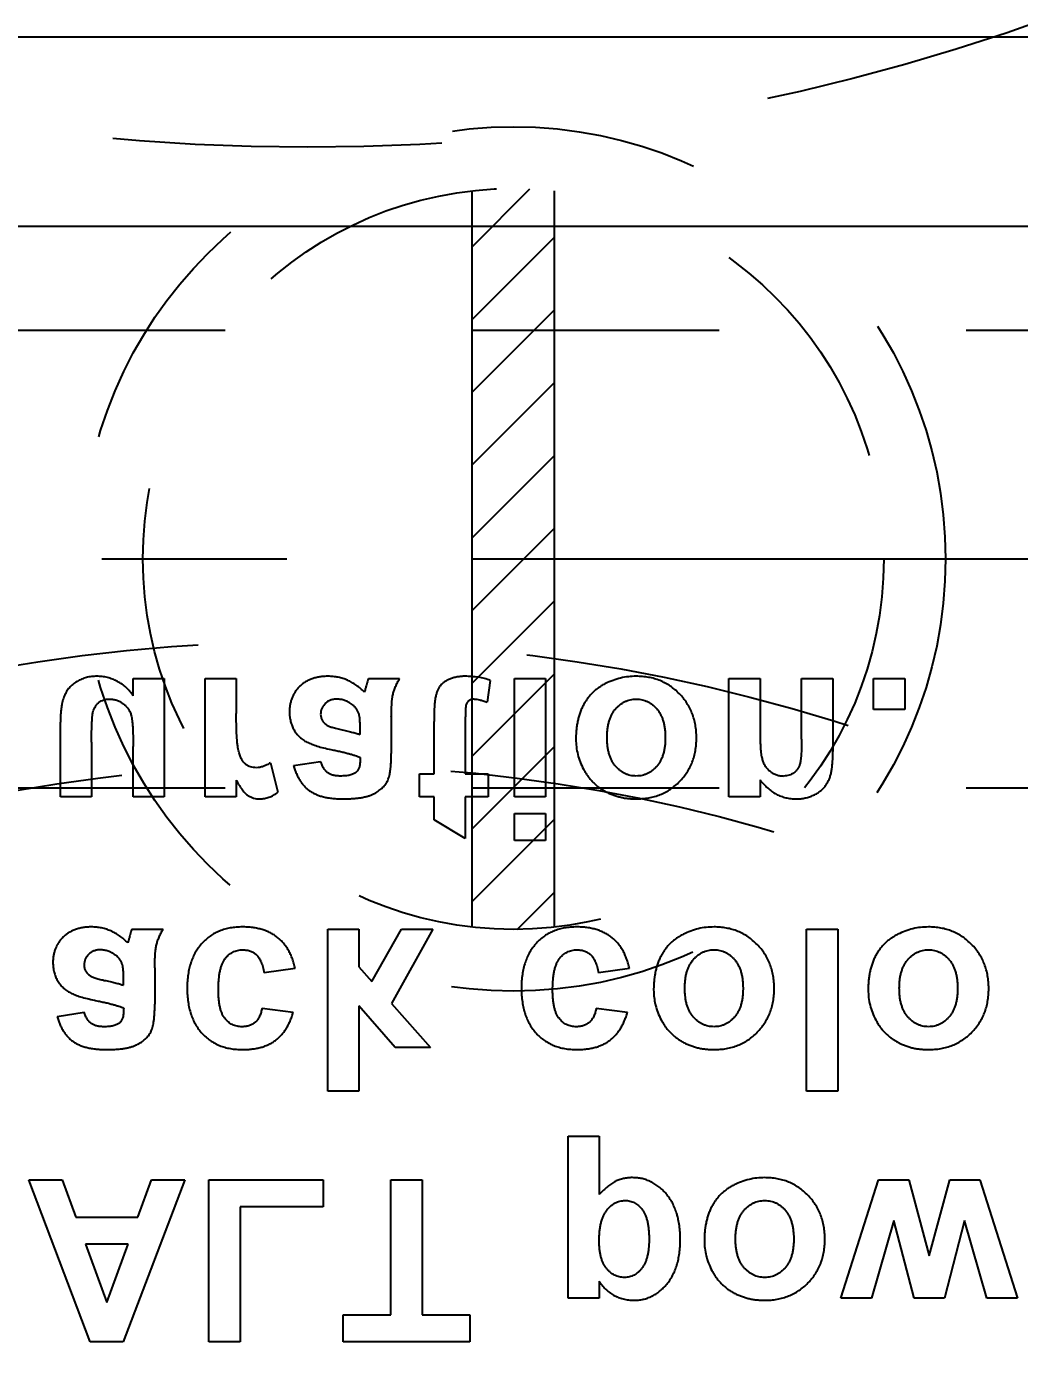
# Model space of a CAD drawing. Extents: x 14103 to 19353, y -3233 to 932.
# Drawn here: x 14918.12 to 14942.23, y -203.45 to -170.98 of the extents above; entities that cross this region are included whole.
import ezdxf

# ---------------------------------------------------------------- set-up
doc = ezdxf.new("R2010")
doc.units = 0
doc.header["$LTSCALE"] = 20
doc.header["$MEASUREMENT"] = 0
doc.linetypes.add('CENTER', pattern=[0.6, 0.375, -0.075, 0.075, -0.075])
doc.linetypes.add('HIDDEN', pattern=[0.2, 0.1, -0.1])
doc.layers.get('DEFPOINTS').update_dxf_attribs({"linetype": 'CONTINUOUS'})
for name, color, linetype in [('4a', 7, 'CONTINUOUS'), ('DIM', 3, 'CONTINUOUS'), ('OIL', 7, 'CONTINUOUS'), ('SUP', 4, 'HIDDEN'), ('WATER', 9, 'HIDDEN')]:
    doc.layers.add(name, color=color, linetype=linetype)
doc.styles.add('lxy2', font='txt.shx', dxfattribs={"width": 0.6})
doc.dimstyles.new('10', dxfattribs={"dimtxt": 10, "dimasz": 5, "dimexe": 2.5, "dimexo": 0, "dimgap": 1, "dimtad": 0, "dimdsep": 46, "dimtxsty": 'lxy2', "dimcen": -3, "dimclrd": 113, "dimclre": 113, "dimclrt": 3, "dimazin": 2, "dimtfac": 1, "dimtofl": 0, "dimtmove": 0, "dimatfit": 3, "dimfxl": 1, "dimtolj": 1, "dimtzin": 0, "dimarcsym": 0})

# ---------------------------------------------------------------- blocks, each defined once
blk = doc.blocks.new('*D197')
at = {"layer": 'DEFPOINTS', "color": 0}
for p in [(14749.942, 164.09), (15292.928, -183.91), (15315.844, -183.91)]:
    blk.add_point(p, dxfattribs=at)
at = {"layer": 'DIM', "color": 113, "lineweight": -2}
blk.add_line((15292.928, -183.91), (15315.844, -183.91), dxfattribs=at)
at = {"layer": 'DIM', "color": 3, "insert": (15324.844, -183.91), "char_height": 10, "attachment_point": 5, "style": 'lxy2'}
blk.add_mtext('\\A1;348', dxfattribs=at)
blk = doc.blocks.new('*D188')
at = {"layer": 'DEFPOINTS', "color": 0, "linetype": 'Continuous'}
for p in [(14749.942, 164.09), (15254.942, -535.91), (15254.942, -553.814)]:
    blk.add_point(p, dxfattribs=at)
at = {"layer": 'OIL', "color": 113, "linetype": 'Continuous', "lineweight": -2}
blk.add_line((15254.942, -535.91), (15254.942, -553.814), dxfattribs=at)
at = {"layer": 'OIL', "color": 3, "linetype": 'Continuous', "insert": (15254.942, -562.314), "char_height": 10, "attachment_point": 5, "rotation": 90, "style": 'lxy2'}
blk.add_mtext('\\A1;505', dxfattribs=at)
blk = doc.blocks.new('*D187')
at = {"layer": 'DEFPOINTS', "color": 0, "linetype": 'Continuous'}
for p in [(14749.942, 164.09), (15299.942, -515.91), (15299.942, -553.814)]:
    blk.add_point(p, dxfattribs=at)
at = {"layer": 'OIL', "color": 113, "linetype": 'Continuous', "lineweight": -2}
blk.add_line((15299.942, -515.91), (15299.942, -553.814), dxfattribs=at)
at = {"layer": 'OIL', "color": 3, "linetype": 'Continuous', "insert": (15299.942, -562.314), "char_height": 10, "attachment_point": 5, "rotation": 90, "style": 'lxy2'}
blk.add_mtext('\\A1;550', dxfattribs=at)
blk = doc.blocks.new('*D185')
at = {"layer": 'DEFPOINTS', "color": 0}
for p in [(14749.942, 164.09), (15292.928, -255.91), (15315.844, -255.91)]:
    blk.add_point(p, dxfattribs=at)
at = {"layer": 'DIM', "color": 113, "lineweight": -2}
blk.add_line((15292.928, -255.91), (15315.844, -255.91), dxfattribs=at)
at = {"layer": 'DIM', "color": 3, "insert": (15324.344, -255.91), "char_height": 10, "attachment_point": 5, "style": 'lxy2'}
blk.add_mtext('\\A1;420', dxfattribs=at)
blk = doc.blocks.new('*D191')
at = {"layer": 'DEFPOINTS', "color": 0, "linetype": 'Continuous'}
for p in [(14749.942, 164.09), (14999.942, -369.245), (14999.942, -553.814)]:
    blk.add_point(p, dxfattribs=at)
at = {"layer": 'OIL', "color": 113, "linetype": 'Continuous', "lineweight": -2}
blk.add_line((14999.942, -369.245), (14999.942, -553.814), dxfattribs=at)
at = {"layer": 'OIL', "color": 3, "linetype": 'Continuous', "insert": (14999.942, -562.314), "char_height": 10, "attachment_point": 5, "rotation": 90, "style": 'lxy2'}
blk.add_mtext('\\A1;250', dxfattribs=at)
blk = doc.blocks.new('*D190')
at = {"layer": 'DEFPOINTS', "color": 0, "linetype": 'Continuous'}
for p in [(14749.942, 164.09), (15049.942, -369.245), (15049.942, -553.814)]:
    blk.add_point(p, dxfattribs=at)
at = {"layer": 'OIL', "color": 113, "linetype": 'Continuous', "lineweight": -2}
blk.add_line((15049.942, -369.245), (15049.942, -553.814), dxfattribs=at)
at = {"layer": 'OIL', "color": 3, "linetype": 'Continuous', "insert": (15049.942, -561.814), "char_height": 10, "attachment_point": 5, "rotation": 90, "style": 'lxy2'}
blk.add_mtext('\\A1;300', dxfattribs=at)
blk = doc.blocks.new('*D189')
at = {"layer": 'DEFPOINTS', "color": 0, "linetype": 'Continuous'}
for p in [(14749.942, 164.09), (15094.942, -324.245), (15094.942, -553.814)]:
    blk.add_point(p, dxfattribs=at)
at = {"layer": 'OIL', "color": 113, "linetype": 'Continuous', "lineweight": -2}
blk.add_line((15094.942, -324.245), (15094.942, -553.814), dxfattribs=at)
at = {"layer": 'OIL', "color": 3, "linetype": 'Continuous', "insert": (15094.942, -562.814), "char_height": 10, "attachment_point": 5, "rotation": 90, "style": 'lxy2'}
blk.add_mtext('\\A1;345', dxfattribs=at)
blk = doc.blocks.new('*D186')
at = {"layer": 'DEFPOINTS', "color": 0, "linetype": 'Continuous'}
for p in [(14749.942, 164.09), (15119.942, -360.91), (15119.942, -553.814)]:
    blk.add_point(p, dxfattribs=at)
at = {"layer": 'OIL', "color": 113, "linetype": 'Continuous', "lineweight": -2}
blk.add_line((15119.942, -360.91), (15119.942, -553.814), dxfattribs=at)
at = {"layer": 'OIL', "color": 3, "linetype": 'Continuous', "insert": (15119.942, -562.314), "char_height": 10, "attachment_point": 5, "rotation": 90, "style": 'lxy2'}
blk.add_mtext('\\A1;370', dxfattribs=at)
blk = doc.blocks.new('*D184')
at = {"layer": 'DEFPOINTS', "color": 0, "linetype": 'Continuous'}
for p in [(14749.942, 164.09), (15074.942, -315.91), (15074.942, -553.814)]:
    blk.add_point(p, dxfattribs=at)
at = {"layer": 'OIL', "color": 113, "linetype": 'Continuous', "lineweight": -2}
blk.add_line((15074.942, -315.91), (15074.942, -553.814), dxfattribs=at)
at = {"layer": 'OIL', "color": 3, "linetype": 'Continuous', "insert": (15074.942, -562.814), "char_height": 10, "attachment_point": 5, "rotation": 90, "style": 'lxy2'}
blk.add_mtext('\\A1;325', dxfattribs=at)

msp = doc.modelspace()

# ---------------------------------------------------------------- hatches: boundary and pattern name
at = {"layer": 'WATER', "linetype": 'Continuous'}
h = msp.add_hatch(dxfattribs=at)
h.set_pattern_fill('ANSI31', color=4, scale=10, style=0)
h.set_pattern_definition([(45, (13494.4322, 1496.9012), (-0.8838835, 0.8838835), [])])
h.paths.add_polyline_path([(14930.942, -174.965, 0.027842), (14929.942, -174.91), (14929.942, -178.35), (14930.942, -178.35)])
h.paths.add_polyline_path([(14929.942, -174.91, 0.027842), (14928.942, -174.965), (14928.942, -178.35), (14929.942, -178.35)])
h.paths.add_polyline_path([(14929.942, -178.35), (14928.942, -178.35), (14928.942, -183.91), (14929.942, -183.91)])
h.paths.add_polyline_path([(14930.942, -178.35), (14929.942, -178.35), (14929.942, -183.91), (14930.942, -183.91)])
h.paths.add_polyline_path([(14930.942, -183.91), (14929.942, -183.91), (14929.942, -189.47), (14930.942, -189.47)])
h.paths.add_polyline_path([(14929.942, -183.91), (14928.942, -183.91), (14928.942, -189.47), (14929.942, -189.47)])
h.paths.add_polyline_path([(14929.942, -189.47), (14928.942, -189.47), (14928.942, -192.854, 0.027842), (14929.942, -192.91)])
h.paths.add_polyline_path([(14930.942, -189.47), (14929.942, -189.47), (14929.942, -192.91, 0.027842), (14930.942, -192.854)])

# ---------------------------------------------------------------- linework, layer by layer
at = {"layer": '4a', "color": 4, "linetype": 'Continuous'}
for p, q in [((14972.873, -171.233), (14843.995, -171.233)), ((14972.873, -175.833), (14838.932, -175.833)), ((14920.706, -186.81), (14921.463, -186.81)), ((14920.706, -187.233), (14920.706, -186.81)), ((14921.463, -186.81), (14921.463, -189.688)), ((14922.453, -186.81), (14923.211, -186.81)), ((14922.453, -189.688), (14922.453, -186.81)), ((14923.211, -186.81), (14923.211, -187.663)), ((14926.422, -186.81), (14927.18, -186.81)), ((14929.381, -186.859), (14929.306, -187.387)), ((14929.967, -186.81), (14930.725, -186.81)), ((14929.967, -189.688), (14929.967, -186.81)), ((14930.725, -186.81), (14930.725, -189.688)), ((14935.178, -189.688), (14935.178, -186.81)), ((14935.178, -186.81), (14935.936, -186.81)), ((14935.936, -186.81), (14935.936, -188.12)), ((14936.946, -186.81), (14937.703, -186.81)), ((14936.946, -188.287), (14936.946, -186.81)), ((14937.703, -186.81), (14937.703, -188.59)), ((14938.693, -186.81), (14939.451, -186.81)), ((14938.693, -187.567), (14938.693, -186.81)), ((14939.451, -186.81), (14939.451, -187.567)), ((14939.451, -187.567), (14938.693, -187.567)), ((14918.939, -189.688), (14918.939, -187.876)), ((14926.978, -187.751), (14926.978, -188.636)), ((14928.018, -189.133), (14928.018, -187.858)), ((14928.775, -187.895), (14928.775, -189.133)), ((14926.22, -188.173), (14926.22, -188.03)), ((14919.696, -188.36), (14919.696, -189.688)), ((14920.706, -189.688), (14920.706, -188.469)), ((14924.044, -188.859), (14924.221, -189.579)), ((14924.604, -188.931), (14925.261, -188.83)), ((14923.211, -189.286), (14923.211, -189.688)), ((14927.665, -189.133), (14928.018, -189.133)), ((14927.665, -189.688), (14927.665, -189.133)), ((14928.775, -189.133), (14929.331, -189.133)), ((14929.331, -189.133), (14929.331, -189.688)), ((14935.936, -189.273), (14935.936, -189.688)), ((14919.696, -189.688), (14918.939, -189.688)), ((14921.463, -189.688), (14920.706, -189.688)), ((14923.211, -189.688), (14922.453, -189.688)), ((14928.018, -189.688), (14927.665, -189.688)), ((14928.018, -190.244), (14928.018, -189.688)), ((14929.331, -189.688), (14928.775, -189.688)), ((14928.775, -189.688), (14928.775, -190.698)), ((14930.725, -189.688), (14929.967, -189.688)), ((14935.936, -189.688), (14935.178, -189.688)), ((14928.775, -190.698), (14928.018, -190.244)), ((14929.967, -190.092), (14930.725, -190.092)), ((14929.967, -190.749), (14929.967, -190.092)), ((14930.725, -190.092), (14930.725, -190.749)), ((14930.725, -190.749), (14929.967, -190.749)), ((14920.676, -192.9), (14921.433, -192.9)), ((14925.433, -192.9), (14926.19, -192.9)), ((14925.433, -196.839), (14925.433, -192.9)), ((14926.19, -192.9), (14926.19, -193.821)), ((14926.502, -194.172), (14927.225, -192.9)), ((14927.983, -192.9), (14926.981, -194.711)), ((14927.225, -192.9), (14927.983, -192.9)), ((14937.067, -192.9), (14937.825, -192.9)), ((14937.067, -196.839), (14937.067, -192.9)), ((14937.825, -192.9), (14937.825, -196.839)), ((14926.19, -193.821), (14926.502, -194.172)), ((14920.474, -194.263), (14920.474, -194.12)), ((14921.231, -193.841), (14921.231, -194.726)), ((14924.645, -193.859), (14923.887, -193.96)), ((14932.765, -193.859), (14932.007, -193.96)), ((14927.074, -195.778), (14926.19, -194.764)), ((14926.19, -194.764), (14926.19, -196.839)), ((14926.981, -194.711), (14927.932, -195.778)), ((14918.858, -195.021), (14919.514, -194.92)), ((14923.837, -194.819), (14924.594, -194.92)), ((14931.957, -194.819), (14932.714, -194.92)), ((14927.932, -195.778), (14927.074, -195.778)), ((14926.19, -196.839), (14925.433, -196.839)), ((14937.825, -196.839), (14937.067, -196.839)), ((14931.27, -201.868), (14931.27, -197.929)), ((14931.27, -197.929), (14932.027, -197.929)), ((14932.027, -197.929), (14932.027, -199.352)), ((14919.66, -202.929), (14918.171, -198.99)), ((14918.171, -198.99), (14918.979, -198.99)), ((14918.979, -198.99), (14919.311, -199.899)), ((14921.958, -198.99), (14920.462, -202.929)), ((14920.823, -199.899), (14921.155, -198.99)), ((14921.155, -198.99), (14921.958, -198.99)), ((14922.544, -198.99), (14925.321, -198.99)), ((14922.544, -202.929), (14922.544, -198.99)), ((14925.321, -198.99), (14925.321, -199.646)), ((14926.968, -198.99), (14927.725, -198.99)), ((14926.968, -202.272), (14926.968, -198.99)), ((14927.725, -198.99), (14927.725, -202.272)), ((14937.895, -201.868), (14938.812, -198.99)), ((14938.812, -198.99), (14939.554, -198.99)), ((14939.554, -198.99), (14940.041, -200.841)), ((14940.041, -200.841), (14940.542, -198.99)), ((14940.542, -198.99), (14941.273, -198.99)), ((14941.273, -198.99), (14942.187, -201.868)), ((14925.321, -199.646), (14923.302, -199.646)), ((14923.302, -199.646), (14923.302, -202.929)), ((14919.311, -199.899), (14920.823, -199.899)), ((14939.183, -199.982), (14938.64, -201.868)), ((14939.678, -201.868), (14939.183, -199.982)), ((14940.9, -199.982), (14940.416, -201.868)), ((14941.444, -201.868), (14940.9, -199.982)), ((14920.582, -200.555), (14919.549, -200.555)), ((14919.549, -200.555), (14920.065, -201.969)), ((14920.065, -201.969), (14920.582, -200.555)), ((14932.027, -201.453), (14932.027, -201.868)), ((14932.027, -201.868), (14931.27, -201.868)), ((14938.64, -201.868), (14937.895, -201.868)), ((14940.416, -201.868), (14939.678, -201.868)), ((14942.187, -201.868), (14941.444, -201.868)), ((14925.806, -202.272), (14926.968, -202.272)), ((14925.806, -202.929), (14925.806, -202.272)), ((14927.725, -202.272), (14928.887, -202.272)), ((14928.887, -202.272), (14928.887, -202.929)), ((14920.462, -202.929), (14919.66, -202.929)), ((14923.302, -202.929), (14922.544, -202.929)), ((14928.887, -202.929), (14925.806, -202.929))]:
    msp.add_line(p, q, dxfattribs=at)
for points in [[(14919.824, -186.759), (14919.693, -186.767), (14919.569, -186.791), (14919.452, -186.83), (14919.342, -186.886), (14919.242, -186.956), (14919.158, -187.038), (14919.089, -187.133), (14919.033, -187.241), (14919.011, -187.301), (14918.992, -187.367), (14918.976, -187.438), (14918.962, -187.515), (14918.952, -187.596), (14918.945, -187.684), (14918.94, -187.777), (14918.939, -187.876)], [(14920.706, -187.233), (14920.628, -187.127), (14920.538, -187.033), (14920.436, -186.952), (14920.323, -186.883), (14920.203, -186.829), (14920.08, -186.79), (14919.953, -186.767), (14919.824, -186.759)], [(14925.445, -186.759), (14925.339, -186.763), (14925.238, -186.774), (14925.143, -186.794), (14925.054, -186.821), (14924.971, -186.855), (14924.893, -186.897), (14924.821, -186.946), (14924.755, -187.004), (14924.696, -187.067), (14924.645, -187.134), (14924.602, -187.205), (14924.567, -187.281), (14924.539, -187.36), (14924.519, -187.443), (14924.507, -187.53), (14924.503, -187.622)], [(14926.324, -187.147), (14926.226, -187.056), (14926.125, -186.978), (14926.02, -186.911), (14925.913, -186.856), (14925.801, -186.814), (14925.687, -186.784), (14925.568, -186.766), (14925.445, -186.759)], [(14926.422, -186.81), (14926.407, -186.856), (14926.39, -186.911), (14926.371, -186.976), (14926.35, -187.051)], [(14926.978, -187.751), (14926.979, -187.66), (14926.98, -187.574), (14926.984, -187.495), (14926.989, -187.423), (14926.994, -187.357), (14927.001, -187.296), (14927.01, -187.242), (14927.02, -187.194), (14927.046, -187.102), (14927.082, -187.009), (14927.126, -186.911), (14927.18, -186.81)], [(14928.772, -186.759), (14928.671, -186.764), (14928.574, -186.777), (14928.483, -186.799), (14928.397, -186.829), (14928.319, -186.867), (14928.252, -186.91), (14928.196, -186.958), (14928.151, -187.011), (14928.115, -187.072), (14928.085, -187.143), (14928.061, -187.222), (14928.042, -187.312)], [(14929.381, -186.859), (14929.243, -186.815), (14929.095, -186.785), (14928.938, -186.766), (14928.772, -186.759)], [(14932.929, -186.759), (14932.736, -186.77), (14932.548, -186.803), (14932.364, -186.859), (14932.185, -186.936), (14932.099, -186.983), (14932.018, -187.035), (14931.942, -187.092), (14931.873, -187.155), (14931.808, -187.222), (14931.748, -187.295), (14931.695, -187.372), (14931.646, -187.455), (14931.623, -187.498)], [(14934.391, -188.257), (14934.384, -188.098), (14934.365, -187.948), (14934.332, -187.803), (14934.287, -187.665), (14934.228, -187.535), (14934.157, -187.411), (14934.073, -187.294), (14933.975, -187.185), (14933.868, -187.085), (14933.754, -186.998), (14933.633, -186.926), (14933.506, -186.866), (14933.371, -186.819), (14933.231, -186.786), (14933.083, -186.766), (14932.929, -186.759)], [(14919.696, -188.36), (14919.697, -188.215), (14919.698, -188.085), (14919.702, -187.969), (14919.706, -187.869), (14919.711, -187.783), (14919.718, -187.711), (14919.726, -187.655), (14919.735, -187.613), (14919.758, -187.548), (14919.789, -187.49), (14919.829, -187.439), (14919.876, -187.395), (14919.93, -187.36), (14919.993, -187.335), (14920.061, -187.319), (14920.136, -187.315)], [(14920.136, -187.315), (14920.224, -187.322), (14920.307, -187.342), (14920.385, -187.375), (14920.458, -187.422), (14920.524, -187.48), (14920.578, -187.543), (14920.622, -187.613), (14920.653, -187.689), (14920.666, -187.736), (14920.676, -187.798), (14920.686, -187.873), (14920.693, -187.963), (14920.699, -188.068), (14920.703, -188.187), (14920.705, -188.321), (14920.706, -188.469)], [(14925.656, -187.315), (14925.573, -187.322), (14925.499, -187.342), (14925.431, -187.376), (14925.372, -187.424), (14925.323, -187.482), (14925.288, -187.544), (14925.268, -187.612), (14925.261, -187.686)], [(14926.023, -187.443), (14925.935, -187.387), (14925.844, -187.347), (14925.751, -187.323), (14925.656, -187.315)], [(14926.35, -187.051), (14926.342, -187.084), (14926.335, -187.111), (14926.328, -187.132), (14926.324, -187.147)], [(14928.042, -187.312), (14928.037, -187.35), (14928.031, -187.397), (14928.027, -187.452), (14928.024, -187.516), (14928.021, -187.589), (14928.02, -187.67), (14928.018, -187.759), (14928.018, -187.858)], [(14928.992, -187.315), (14928.955, -187.317), (14928.92, -187.325), (14928.888, -187.338), (14928.86, -187.355), (14928.816, -187.402), (14928.79, -187.458), (14928.787, -187.478), (14928.784, -187.508), (14928.781, -187.548), (14928.779, -187.598), (14928.778, -187.658), (14928.776, -187.727), (14928.775, -187.806), (14928.775, -187.895)], [(14928.992, -187.315), (14929.052, -187.319), (14929.125, -187.333), (14929.209, -187.356), (14929.306, -187.387)], [(14932.219, -188.249), (14932.223, -188.139), (14932.232, -188.036), (14932.248, -187.939), (14932.271, -187.849), (14932.299, -187.766), (14932.335, -187.689), (14932.376, -187.619), (14932.424, -187.555), (14932.477, -187.499), (14932.532, -187.45), (14932.59, -187.409), (14932.652, -187.375), (14932.716, -187.349), (14932.784, -187.33), (14932.855, -187.319), (14932.928, -187.315)], [(14932.928, -187.315), (14933.001, -187.319), (14933.071, -187.33), (14933.139, -187.349), (14933.203, -187.375), (14933.265, -187.409), (14933.323, -187.45), (14933.378, -187.499), (14933.43, -187.555), (14933.478, -187.619), (14933.519, -187.69), (14933.554, -187.767), (14933.583, -187.85), (14933.605, -187.941), (14933.621, -188.039), (14933.63, -188.143), (14933.633, -188.254)], [(14923.7, -188.981), (14923.627, -188.976), (14923.559, -188.96), (14923.496, -188.934), (14923.44, -188.897), (14923.389, -188.846), (14923.344, -188.778), (14923.305, -188.693), (14923.271, -188.591), (14923.257, -188.527), (14923.245, -188.45), (14923.234, -188.357), (14923.226, -188.248), (14923.219, -188.125), (14923.215, -187.986), (14923.211, -187.832), (14923.211, -187.663)], [(14924.503, -187.622), (14924.511, -187.742), (14924.532, -187.855), (14924.567, -187.962), (14924.615, -188.062), (14924.677, -188.153), (14924.75, -188.233), (14924.798, -188.275)], [(14926.193, -187.68), (14926.167, -187.612), (14926.13, -187.551), (14926.082, -187.494), (14926.023, -187.443)], [(14931.623, -187.498), (14931.602, -187.543), (14931.565, -187.636), (14931.534, -187.733), (14931.508, -187.835), (14931.488, -187.941), (14931.474, -188.052), (14931.465, -188.168), (14931.462, -188.289)], [(14925.261, -187.686), (14925.27, -187.759), (14925.296, -187.825), (14925.339, -187.885), (14925.4, -187.938)], [(14925.4, -187.938), (14925.426, -187.954), (14925.458, -187.969), (14925.497, -187.985), (14925.543, -188), (14925.594, -188.016), (14925.652, -188.032), (14925.716, -188.048), (14925.787, -188.064), (14925.925, -188.094), (14926.044, -188.123), (14926.142, -188.15), (14926.22, -188.173)], [(14926.22, -188.03), (14926.219, -187.912), (14926.213, -187.814), (14926.205, -187.737), (14926.193, -187.68)], [(14924.798, -188.275), (14924.834, -188.302), (14924.929, -188.359), (14925.041, -188.408), (14925.175, -188.456), (14925.332, -188.499), (14925.51, -188.539)], [(14931.462, -188.289), (14931.474, -188.475), (14931.508, -188.659), (14931.565, -188.839), (14931.646, -189.017), (14931.69, -189.095)], [(14932.928, -189.183), (14932.855, -189.179), (14932.784, -189.168), (14932.716, -189.149), (14932.652, -189.123), (14932.59, -189.089), (14932.532, -189.047), (14932.477, -188.998), (14932.424, -188.942), (14932.376, -188.879), (14932.335, -188.809), (14932.299, -188.732), (14932.271, -188.649), (14932.248, -188.559), (14932.232, -188.462), (14932.223, -188.359), (14932.219, -188.249)], [(14932.924, -189.739), (14933.081, -189.732), (14933.232, -189.713), (14933.374, -189.679), (14933.509, -189.634), (14933.638, -189.574), (14933.759, -189.502), (14933.872, -189.417), (14933.979, -189.318), (14934.075, -189.21), (14934.159, -189.094), (14934.23, -188.972), (14934.288, -188.843), (14934.333, -188.707), (14934.365, -188.564), (14934.384, -188.414), (14934.391, -188.257)], [(14933.633, -188.254), (14933.63, -188.363), (14933.621, -188.465), (14933.605, -188.561), (14933.583, -188.651), (14933.554, -188.733), (14933.519, -188.809), (14933.478, -188.879), (14933.43, -188.942), (14933.378, -188.998), (14933.323, -189.047), (14933.265, -189.089), (14933.203, -189.123), (14933.139, -189.149), (14933.071, -189.168), (14933.001, -189.179), (14932.928, -189.183)], [(14935.936, -188.12), (14935.937, -188.237), (14935.939, -188.344), (14935.944, -188.441), (14935.949, -188.529), (14935.957, -188.608), (14935.966, -188.677), (14935.977, -188.736), (14935.99, -188.785), (14936.022, -188.871), (14936.066, -188.948), (14936.121, -189.015), (14936.187, -189.074), (14936.261, -189.122), (14936.341, -189.156), (14936.424, -189.176), (14936.513, -189.183)], [(14936.946, -188.287), (14936.945, -188.399), (14936.943, -188.501), (14936.94, -188.591), (14936.935, -188.673), (14936.929, -188.743), (14936.921, -188.804), (14936.911, -188.853), (14936.901, -188.893), (14936.876, -188.958), (14936.843, -189.015), (14936.803, -189.065), (14936.756, -189.107), (14936.703, -189.14), (14936.644, -189.164), (14936.581, -189.178), (14936.513, -189.183)], [(14925.51, -188.539), (14925.633, -188.565), (14925.747, -188.589), (14925.85, -188.613), (14925.944, -188.638), (14926.028, -188.661), (14926.102, -188.684), (14926.166, -188.707), (14926.22, -188.729), (14926.224, -188.73), (14926.231, -188.733)], [(14926.958, -189.016), (14926.964, -188.962), (14926.971, -188.864), (14926.976, -188.754), (14926.978, -188.636)], [(14936.811, -189.739), (14936.925, -189.733), (14937.033, -189.716), (14937.137, -189.687), (14937.235, -189.648), (14937.326, -189.6), (14937.404, -189.545), (14937.471, -189.485), (14937.527, -189.417), (14937.572, -189.345), (14937.611, -189.268), (14937.642, -189.186), (14937.665, -189.099), (14937.681, -189.001), (14937.694, -188.883), (14937.701, -188.746), (14937.703, -188.59)], [(14923.934, -188.922), (14923.866, -188.95), (14923.781, -188.973), (14923.7, -188.981)], [(14924.044, -188.859), (14923.953, -188.912), (14923.934, -188.922)], [(14924.604, -188.931), (14924.635, -189.03), (14924.671, -189.123), (14924.712, -189.209), (14924.757, -189.289), (14924.809, -189.362), (14924.824, -189.381)], [(14925.733, -189.183), (14925.643, -189.178), (14925.563, -189.163), (14925.494, -189.139), (14925.434, -189.104), (14925.383, -189.058), (14925.337, -188.997), (14925.296, -188.92), (14925.261, -188.83)], [(14926.224, -188.732), (14926.22, -188.8), (14926.214, -188.897), (14926.195, -188.977), (14926.163, -189.043), (14926.118, -189.095), (14926.089, -189.115), (14926.055, -189.133), (14926.016, -189.148), (14925.971, -189.161), (14925.92, -189.171), (14925.863, -189.178), (14925.801, -189.182), (14925.733, -189.183)], [(14923.211, -189.286), (14923.25, -189.354), (14923.288, -189.417), (14923.325, -189.472), (14923.361, -189.521), (14923.396, -189.564), (14923.43, -189.601), (14923.463, -189.631), (14923.496, -189.655), (14923.561, -189.691), (14923.631, -189.718), (14923.705, -189.733), (14923.783, -189.739)], [(14925.808, -189.739), (14925.928, -189.737), (14926.039, -189.731), (14926.142, -189.722), (14926.238, -189.709), (14926.325, -189.692), (14926.405, -189.672), (14926.477, -189.647), (14926.541, -189.619), (14926.652, -189.555), (14926.746, -189.483), (14926.822, -189.402), (14926.879, -189.314), (14926.902, -189.263), (14926.923, -189.203), (14926.939, -189.132), (14926.953, -189.052), (14926.958, -189.016)], [(14931.69, -189.095), (14931.695, -189.102), (14931.748, -189.182), (14931.806, -189.257), (14931.869, -189.327), (14931.936, -189.391), (14932.009, -189.451), (14932.086, -189.504), (14932.168, -189.553), (14932.254, -189.597), (14932.342, -189.634), (14932.433, -189.666), (14932.526, -189.692), (14932.622, -189.713), (14932.72, -189.727), (14932.821, -189.735), (14932.924, -189.739)], [(14935.936, -189.273), (14936.026, -189.382), (14936.121, -189.477), (14936.222, -189.557), (14936.328, -189.623), (14936.44, -189.673), (14936.558, -189.709), (14936.682, -189.731), (14936.811, -189.739)], [(14923.783, -189.739), (14923.896, -189.728), (14924.006, -189.699), (14924.114, -189.649), (14924.221, -189.579)], [(14924.824, -189.381), (14924.865, -189.429), (14924.926, -189.488), (14924.992, -189.541), (14925.064, -189.587), (14925.146, -189.627), (14925.236, -189.661), (14925.333, -189.689), (14925.439, -189.711), (14925.554, -189.726), (14925.677, -189.735), (14925.808, -189.739)], [(14919.699, -192.849), (14919.592, -192.853), (14919.491, -192.864), (14919.397, -192.884), (14919.308, -192.911), (14919.224, -192.945), (14919.147, -192.987), (14919.075, -193.036), (14919.009, -193.094), (14918.949, -193.157), (14918.898, -193.224), (14918.855, -193.295), (14918.828, -193.353)], [(14920.577, -193.237), (14920.479, -193.146), (14920.378, -193.068), (14920.273, -193.001), (14920.166, -192.946), (14920.055, -192.904), (14919.94, -192.874), (14919.821, -192.856), (14919.699, -192.849)], [(14923.356, -192.849), (14923.206, -192.856), (14923.066, -192.874), (14922.933, -192.905), (14922.807, -192.948), (14922.689, -193.003), (14922.579, -193.071), (14922.477, -193.151), (14922.382, -193.244), (14922.297, -193.347), (14922.284, -193.365)], [(14924.645, -193.859), (14924.613, -193.738), (14924.575, -193.625), (14924.531, -193.519), (14924.481, -193.421), (14924.423, -193.33), (14924.359, -193.247), (14924.289, -193.172), (14924.212, -193.104), (14924.129, -193.044), (14924.039, -192.993), (14923.942, -192.949), (14923.838, -192.913), (14923.728, -192.885), (14923.61, -192.865), (14923.487, -192.853), (14923.356, -192.849)], [(14931.475, -192.849), (14931.326, -192.856), (14931.186, -192.874), (14931.053, -192.905), (14930.927, -192.948), (14930.809, -193.003), (14930.699, -193.071), (14930.597, -193.151), (14930.502, -193.244), (14930.417, -193.347), (14930.343, -193.46), (14930.281, -193.582), (14930.23, -193.714), (14930.19, -193.855), (14930.162, -194.007), (14930.144, -194.167), (14930.139, -194.337)], [(14932.765, -193.859), (14932.733, -193.738), (14932.695, -193.625), (14932.651, -193.519), (14932.601, -193.421), (14932.543, -193.33), (14932.479, -193.247), (14932.409, -193.172), (14932.332, -193.104), (14932.249, -193.044), (14932.159, -192.993), (14932.062, -192.949), (14931.958, -192.913), (14931.848, -192.885), (14931.73, -192.865), (14931.606, -192.853), (14931.475, -192.849)], [(14934.817, -192.849), (14934.625, -192.86), (14934.436, -192.893), (14934.252, -192.949), (14934.073, -193.026), (14933.987, -193.073), (14933.907, -193.125), (14933.831, -193.182), (14933.762, -193.245), (14933.697, -193.312), (14933.637, -193.385), (14933.583, -193.462), (14933.534, -193.545), (14933.491, -193.633), (14933.454, -193.726), (14933.422, -193.823), (14933.396, -193.925), (14933.384, -193.987)], [(14936.279, -194.347), (14936.273, -194.188), (14936.253, -194.038), (14936.221, -193.893), (14936.175, -193.755), (14936.117, -193.625), (14936.046, -193.501), (14935.961, -193.384), (14935.863, -193.275), (14935.756, -193.175), (14935.643, -193.088), (14935.522, -193.016), (14935.395, -192.956), (14935.26, -192.909), (14935.119, -192.876), (14934.972, -192.856), (14934.817, -192.849)], [(14940.029, -192.849), (14939.836, -192.86), (14939.647, -192.893), (14939.464, -192.949), (14939.285, -193.026), (14939.199, -193.073), (14939.118, -193.125), (14939.042, -193.182), (14938.973, -193.245), (14938.908, -193.312), (14938.848, -193.385), (14938.795, -193.462), (14938.746, -193.545), (14938.723, -193.588)], [(14941.491, -194.347), (14941.484, -194.188), (14941.465, -194.038), (14941.432, -193.893), (14941.386, -193.755), (14941.328, -193.625), (14941.257, -193.501), (14941.173, -193.384), (14941.075, -193.275), (14940.967, -193.175), (14940.854, -193.088), (14940.733, -193.016), (14940.606, -192.956), (14940.471, -192.909), (14940.331, -192.876), (14940.183, -192.856), (14940.029, -192.849)], [(14920.604, -193.141), (14920.595, -193.174), (14920.588, -193.201), (14920.582, -193.222), (14920.577, -193.237)], [(14920.676, -192.9), (14920.66, -192.946), (14920.643, -193.001), (14920.624, -193.066), (14920.604, -193.141)], [(14921.301, -193.189), (14921.335, -193.099), (14921.38, -193.001), (14921.433, -192.9)], [(14918.828, -193.353), (14918.82, -193.371), (14918.792, -193.45), (14918.773, -193.533), (14918.761, -193.62), (14918.757, -193.712)], [(14919.91, -193.405), (14919.827, -193.412), (14919.753, -193.432), (14919.685, -193.466), (14919.626, -193.514), (14919.577, -193.572), (14919.542, -193.634), (14919.521, -193.702), (14919.514, -193.776)], [(14920.276, -193.533), (14920.188, -193.477), (14920.097, -193.437), (14920.004, -193.413), (14919.91, -193.405)], [(14921.231, -193.841), (14921.232, -193.75), (14921.234, -193.664), (14921.238, -193.585), (14921.242, -193.513), (14921.248, -193.447), (14921.255, -193.386), (14921.264, -193.332), (14921.274, -193.284), (14921.3, -193.192), (14921.301, -193.189)], [(14922.284, -193.365), (14922.223, -193.46), (14922.161, -193.582), (14922.11, -193.714), (14922.1, -193.744)], [(14922.776, -194.382), (14922.779, -194.253), (14922.787, -194.134), (14922.799, -194.024), (14922.817, -193.925), (14922.84, -193.836), (14922.867, -193.756), (14922.9, -193.686), (14922.937, -193.626), (14922.979, -193.574), (14923.025, -193.529), (14923.074, -193.491), (14923.127, -193.46), (14923.183, -193.436), (14923.242, -193.419), (14923.305, -193.408), (14923.371, -193.405)], [(14923.371, -193.405), (14923.468, -193.413), (14923.557, -193.436), (14923.635, -193.475), (14923.704, -193.529), (14923.736, -193.563), (14923.764, -193.604), (14923.791, -193.649), (14923.815, -193.7), (14923.837, -193.757), (14923.856, -193.819), (14923.873, -193.887), (14923.887, -193.96)], [(14930.896, -194.382), (14930.899, -194.253), (14930.907, -194.134), (14930.919, -194.024), (14930.937, -193.925), (14930.959, -193.836), (14930.987, -193.756), (14931.019, -193.686), (14931.057, -193.626), (14931.099, -193.574), (14931.145, -193.529), (14931.194, -193.491), (14931.247, -193.46), (14931.303, -193.436), (14931.362, -193.419), (14931.425, -193.408), (14931.491, -193.405)], [(14931.491, -193.405), (14931.588, -193.413), (14931.677, -193.436), (14931.755, -193.475), (14931.824, -193.529), (14931.856, -193.563), (14931.884, -193.604), (14931.911, -193.649), (14931.935, -193.7), (14931.957, -193.757), (14931.976, -193.819), (14931.993, -193.887), (14932.007, -193.96)], [(14934.108, -194.339), (14934.111, -194.229), (14934.121, -194.126), (14934.136, -194.029), (14934.159, -193.939), (14934.188, -193.856), (14934.223, -193.779), (14934.264, -193.709), (14934.312, -193.645), (14934.365, -193.589), (14934.42, -193.54), (14934.479, -193.499), (14934.54, -193.465), (14934.605, -193.439), (14934.673, -193.42), (14934.743, -193.409), (14934.816, -193.405)], [(14934.816, -193.405), (14934.89, -193.409), (14934.96, -193.42), (14935.028, -193.439), (14935.092, -193.465), (14935.153, -193.499), (14935.212, -193.54), (14935.267, -193.589), (14935.319, -193.645), (14935.366, -193.709), (14935.407, -193.78), (14935.443, -193.857), (14935.471, -193.94), (14935.493, -194.031), (14935.509, -194.129), (14935.519, -194.233), (14935.522, -194.344)], [(14939.319, -194.339), (14939.322, -194.229), (14939.332, -194.126), (14939.348, -194.029), (14939.371, -193.939), (14939.399, -193.856), (14939.434, -193.779), (14939.475, -193.709), (14939.524, -193.645), (14939.576, -193.589), (14939.632, -193.54), (14939.69, -193.499), (14939.752, -193.465), (14939.816, -193.439), (14939.884, -193.42), (14939.954, -193.409), (14940.028, -193.405)], [(14940.028, -193.405), (14940.101, -193.409), (14940.171, -193.42), (14940.239, -193.439), (14940.303, -193.465), (14940.365, -193.499), (14940.423, -193.54), (14940.478, -193.589), (14940.53, -193.645), (14940.578, -193.709), (14940.619, -193.78), (14940.654, -193.857), (14940.683, -193.94), (14940.705, -194.031), (14940.721, -194.129), (14940.73, -194.233), (14940.733, -194.344)], [(14918.757, -193.712), (14918.764, -193.832), (14918.785, -193.945), (14918.82, -194.052), (14918.869, -194.152), (14918.93, -194.243), (14919.003, -194.323), (14919.087, -194.392), (14919.182, -194.449), (14919.294, -194.498), (14919.428, -194.546), (14919.585, -194.589), (14919.764, -194.629)], [(14919.514, -193.776), (14919.523, -193.849), (14919.549, -193.915), (14919.592, -193.975), (14919.653, -194.028)], [(14920.446, -193.77), (14920.42, -193.702), (14920.383, -193.641), (14920.336, -193.584), (14920.276, -193.533)], [(14920.474, -194.12), (14920.472, -194.002), (14920.467, -193.904), (14920.458, -193.827), (14920.446, -193.77)], [(14922.1, -193.744), (14922.07, -193.855), (14922.042, -194.007), (14922.024, -194.167), (14922.019, -194.337)], [(14938.723, -193.588), (14938.702, -193.633), (14938.665, -193.726), (14938.634, -193.823), (14938.608, -193.925), (14938.588, -194.031), (14938.574, -194.142), (14938.565, -194.258), (14938.562, -194.379)], [(14919.653, -194.028), (14919.679, -194.044), (14919.712, -194.059), (14919.75, -194.075), (14919.796, -194.09), (14919.847, -194.106), (14919.906, -194.122), (14919.97, -194.138), (14920.041, -194.154), (14920.179, -194.184), (14920.297, -194.213), (14920.396, -194.24), (14920.474, -194.263)], [(14933.384, -193.987), (14933.377, -194.031), (14933.362, -194.142), (14933.354, -194.258), (14933.35, -194.379)], [(14922.019, -194.337), (14922.024, -194.508), (14922.042, -194.67), (14922.07, -194.822), (14922.11, -194.964), (14922.16, -195.096), (14922.223, -195.219), (14922.296, -195.332), (14922.381, -195.435), (14922.476, -195.527), (14922.578, -195.607), (14922.689, -195.675), (14922.807, -195.73), (14922.933, -195.773), (14923.068, -195.804), (14923.21, -195.822), (14923.361, -195.829)], [(14923.355, -195.273), (14923.29, -195.27), (14923.229, -195.261), (14923.172, -195.244), (14923.117, -195.222), (14923.066, -195.193), (14923.019, -195.158), (14922.974, -195.116), (14922.933, -195.068), (14922.896, -195.013), (14922.865, -194.948), (14922.838, -194.875), (14922.816, -194.794), (14922.799, -194.703), (14922.786, -194.605), (14922.779, -194.498), (14922.776, -194.382)], [(14930.139, -194.337), (14930.144, -194.508), (14930.162, -194.67), (14930.19, -194.822), (14930.23, -194.964), (14930.28, -195.096), (14930.342, -195.219), (14930.416, -195.332), (14930.501, -195.435), (14930.596, -195.527), (14930.698, -195.607), (14930.809, -195.675), (14930.927, -195.73), (14931.053, -195.773), (14931.188, -195.804), (14931.33, -195.822), (14931.481, -195.829)], [(14931.475, -195.273), (14931.41, -195.27), (14931.349, -195.261), (14931.292, -195.244), (14931.237, -195.222), (14931.186, -195.193), (14931.139, -195.158), (14931.094, -195.116), (14931.053, -195.068), (14931.016, -195.013), (14930.985, -194.948), (14930.958, -194.875), (14930.936, -194.794), (14930.918, -194.703), (14930.906, -194.605), (14930.899, -194.498), (14930.896, -194.382)], [(14933.35, -194.379), (14933.362, -194.565), (14933.39, -194.725)], [(14934.816, -195.273), (14934.743, -195.269), (14934.673, -195.258), (14934.605, -195.239), (14934.54, -195.213), (14934.479, -195.179), (14934.42, -195.137), (14934.365, -195.088), (14934.312, -195.032), (14934.264, -194.969), (14934.223, -194.899), (14934.188, -194.822), (14934.159, -194.739), (14934.136, -194.649), (14934.121, -194.552), (14934.111, -194.449), (14934.108, -194.339)], [(14934.813, -195.829), (14934.97, -195.822), (14935.12, -195.803), (14935.263, -195.769), (14935.398, -195.724), (14935.527, -195.664), (14935.647, -195.592), (14935.761, -195.507), (14935.867, -195.408), (14935.964, -195.3), (14936.047, -195.184), (14936.118, -195.062), (14936.177, -194.933), (14936.222, -194.797), (14936.253, -194.654), (14936.273, -194.504), (14936.279, -194.347)], [(14935.522, -194.344), (14935.519, -194.453), (14935.509, -194.555), (14935.493, -194.651), (14935.471, -194.741), (14935.443, -194.823), (14935.407, -194.899), (14935.366, -194.969), (14935.319, -195.032), (14935.267, -195.088), (14935.212, -195.137), (14935.153, -195.179), (14935.092, -195.213), (14935.028, -195.239), (14934.96, -195.258), (14934.89, -195.269), (14934.816, -195.273)], [(14938.562, -194.379), (14938.574, -194.565), (14938.608, -194.749), (14938.665, -194.929), (14938.746, -195.107), (14938.795, -195.192), (14938.847, -195.272), (14938.906, -195.347), (14938.969, -195.417), (14939.036, -195.481), (14939.109, -195.541), (14939.186, -195.594), (14939.268, -195.643), (14939.354, -195.687), (14939.442, -195.724), (14939.533, -195.756), (14939.626, -195.782), (14939.722, -195.803), (14939.82, -195.817), (14939.92, -195.825), (14940.024, -195.829)], [(14940.028, -195.273), (14939.954, -195.269), (14939.884, -195.258), (14939.816, -195.239), (14939.752, -195.213), (14939.69, -195.179), (14939.632, -195.137), (14939.576, -195.088), (14939.524, -195.032), (14939.475, -194.969), (14939.434, -194.899), (14939.399, -194.822), (14939.371, -194.739), (14939.348, -194.649), (14939.332, -194.552), (14939.322, -194.449), (14939.319, -194.339)], [(14940.024, -195.829), (14940.181, -195.822), (14940.332, -195.803), (14940.474, -195.769), (14940.609, -195.724), (14940.738, -195.664), (14940.859, -195.592), (14940.972, -195.507), (14941.079, -195.408), (14941.175, -195.3), (14941.259, -195.184), (14941.33, -195.062), (14941.388, -194.933), (14941.433, -194.797), (14941.465, -194.654), (14941.484, -194.504), (14941.491, -194.347)], [(14940.733, -194.344), (14940.73, -194.453), (14940.721, -194.555), (14940.705, -194.651), (14940.683, -194.741), (14940.654, -194.823), (14940.619, -194.899), (14940.578, -194.969), (14940.53, -195.032), (14940.478, -195.088), (14940.423, -195.137), (14940.365, -195.179), (14940.303, -195.213), (14940.239, -195.239), (14940.171, -195.258), (14940.101, -195.269), (14940.028, -195.273)], [(14919.764, -194.629), (14919.887, -194.655), (14920, -194.679), (14920.104, -194.703), (14920.198, -194.728), (14920.281, -194.751), (14920.355, -194.774), (14920.419, -194.797), (14920.474, -194.819), (14920.477, -194.82), (14920.484, -194.823)], [(14920.062, -195.829), (14920.181, -195.827), (14920.292, -195.821), (14920.396, -195.812), (14920.491, -195.799), (14920.579, -195.782), (14920.658, -195.762), (14920.73, -195.737), (14920.794, -195.709), (14920.905, -195.645), (14920.999, -195.573), (14921.075, -195.492), (14921.133, -195.404), (14921.155, -195.353), (14921.176, -195.293), (14921.193, -195.222), (14921.207, -195.142), (14921.217, -195.052), (14921.225, -194.954), (14921.23, -194.844), (14921.231, -194.726)], [(14933.39, -194.725), (14933.396, -194.749), (14933.454, -194.929), (14933.534, -195.107), (14933.583, -195.192), (14933.636, -195.272), (14933.694, -195.347), (14933.758, -195.417), (14933.825, -195.481), (14933.897, -195.541), (14933.975, -195.594), (14934.057, -195.643), (14934.143, -195.687), (14934.231, -195.724), (14934.322, -195.756), (14934.415, -195.782), (14934.51, -195.803), (14934.609, -195.817), (14934.709, -195.825), (14934.813, -195.829)], [(14918.858, -195.021), (14918.889, -195.12), (14918.924, -195.213), (14918.965, -195.299), (14919.011, -195.379), (14919.062, -195.452), (14919.118, -195.519), (14919.179, -195.578), (14919.245, -195.631), (14919.318, -195.677), (14919.399, -195.717), (14919.489, -195.751), (14919.587, -195.779), (14919.693, -195.801), (14919.808, -195.816), (14919.931, -195.825), (14920.062, -195.829)], [(14919.986, -195.273), (14919.896, -195.268), (14919.817, -195.253), (14919.747, -195.229), (14919.688, -195.194), (14919.637, -195.148), (14919.591, -195.087), (14919.55, -195.01), (14919.514, -194.92)], [(14920.477, -194.822), (14920.474, -194.89), (14920.467, -194.987), (14920.449, -195.067), (14920.416, -195.133), (14920.371, -195.185), (14920.343, -195.205), (14920.309, -195.223), (14920.269, -195.238), (14920.224, -195.251), (14920.173, -195.261), (14920.116, -195.268), (14920.054, -195.272), (14919.986, -195.273)], [(14923.837, -194.819), (14923.813, -194.924), (14923.779, -195.017), (14923.733, -195.095), (14923.677, -195.159), (14923.61, -195.208), (14923.535, -195.245), (14923.449, -195.266), (14923.355, -195.273)], [(14923.361, -195.829), (14923.484, -195.825), (14923.601, -195.814), (14923.711, -195.797), (14923.815, -195.773), (14923.913, -195.741), (14924.003, -195.702), (14924.087, -195.657), (14924.165, -195.604), (14924.237, -195.544), (14924.304, -195.477), (14924.365, -195.403), (14924.422, -195.32), (14924.473, -195.231), (14924.519, -195.135), (14924.559, -195.031), (14924.594, -194.92)], [(14931.957, -194.819), (14931.933, -194.924), (14931.899, -195.017), (14931.853, -195.095), (14931.797, -195.159), (14931.73, -195.208), (14931.655, -195.245), (14931.569, -195.266), (14931.475, -195.273)], [(14931.481, -195.829), (14931.604, -195.825), (14931.721, -195.814), (14931.831, -195.797), (14931.935, -195.773), (14932.033, -195.741), (14932.123, -195.702), (14932.207, -195.657), (14932.285, -195.604), (14932.357, -195.544), (14932.424, -195.477), (14932.485, -195.403), (14932.542, -195.32), (14932.593, -195.231), (14932.638, -195.135), (14932.679, -195.031), (14932.714, -194.92)], [(14932.836, -198.939), (14932.724, -198.945), (14932.618, -198.963), (14932.516, -198.991), (14932.42, -199.032), (14932.325, -199.088), (14932.229, -199.159), (14932.129, -199.247), (14932.027, -199.352)], [(14933.924, -199.851), (14933.912, -199.811), (14933.864, -199.677), (14933.806, -199.553), (14933.737, -199.44), (14933.658, -199.335), (14933.571, -199.242), (14933.479, -199.162), (14933.383, -199.094), (14933.283, -199.039), (14933.178, -198.995), (14933.068, -198.964), (14932.955, -198.946), (14932.836, -198.939)], [(14936.049, -198.939), (14935.857, -198.95), (14935.668, -198.983), (14935.484, -199.039), (14935.305, -199.116), (14935.219, -199.163), (14935.139, -199.215), (14935.063, -199.272), (14934.994, -199.335), (14934.929, -199.402), (14934.869, -199.475), (14934.815, -199.552), (14934.766, -199.635), (14934.723, -199.723), (14934.686, -199.816), (14934.654, -199.913), (14934.628, -200.015), (14934.609, -200.121), (14934.594, -200.232), (14934.586, -200.348), (14934.583, -200.469)], [(14937.511, -200.437), (14937.505, -200.278), (14937.485, -200.128), (14937.453, -199.983), (14937.407, -199.845), (14937.349, -199.715), (14937.278, -199.591), (14937.193, -199.474), (14937.096, -199.365), (14936.988, -199.265), (14936.875, -199.178), (14936.754, -199.106), (14936.627, -199.046), (14936.492, -198.999), (14936.352, -198.966), (14936.204, -198.946), (14936.049, -198.939)], [(14932.027, -200.478), (14932.031, -200.356), (14932.039, -200.243), (14932.053, -200.138), (14932.073, -200.041), (14932.098, -199.952), (14932.13, -199.871), (14932.167, -199.799), (14932.21, -199.735), (14932.256, -199.679), (14932.306, -199.63), (14932.357, -199.589), (14932.412, -199.555), (14932.469, -199.529), (14932.528, -199.51), (14932.59, -199.499), (14932.654, -199.495)], [(14932.654, -199.495), (14932.715, -199.498), (14932.775, -199.508), (14932.831, -199.526), (14932.884, -199.55), (14932.936, -199.581), (14932.984, -199.619), (14933.03, -199.664), (14933.072, -199.715), (14933.112, -199.775), (14933.145, -199.843), (14933.174, -199.92), (14933.198, -200.006), (14933.216, -200.101), (14933.229, -200.205), (14933.237, -200.317), (14933.239, -200.438)], [(14935.34, -200.429), (14935.343, -200.319), (14935.353, -200.216), (14935.368, -200.119), (14935.391, -200.029), (14935.42, -199.946), (14935.455, -199.869), (14935.496, -199.799), (14935.544, -199.735), (14935.597, -199.679), (14935.653, -199.63), (14935.711, -199.589), (14935.772, -199.555), (14935.837, -199.529), (14935.905, -199.51), (14935.975, -199.499), (14936.049, -199.495)], [(14936.049, -199.495), (14936.122, -199.499), (14936.192, -199.51), (14936.26, -199.529), (14936.324, -199.555), (14936.386, -199.589), (14936.444, -199.63), (14936.499, -199.679), (14936.551, -199.735), (14936.599, -199.799), (14936.64, -199.87), (14936.675, -199.947), (14936.703, -200.03), (14936.726, -200.121), (14936.741, -200.219), (14936.751, -200.323), (14936.754, -200.434)], [(14933.997, -200.445), (14933.991, -200.271), (14933.976, -200.108), (14933.95, -199.955), (14933.924, -199.851)], [(14932.641, -201.363), (14932.577, -201.36), (14932.515, -201.349), (14932.456, -201.332), (14932.399, -201.307), (14932.345, -201.276), (14932.295, -201.238), (14932.247, -201.192), (14932.202, -201.14), (14932.161, -201.081), (14932.125, -201.014), (14932.095, -200.942), (14932.071, -200.863), (14932.052, -200.777), (14932.039, -200.684), (14932.03, -200.584), (14932.027, -200.478)], [(14933.239, -200.438), (14933.237, -200.552), (14933.228, -200.658), (14933.215, -200.756), (14933.197, -200.847), (14933.172, -200.931), (14933.142, -201.006), (14933.108, -201.074), (14933.067, -201.135), (14933.023, -201.189), (14932.977, -201.235), (14932.927, -201.274), (14932.875, -201.306), (14932.82, -201.331), (14932.764, -201.349), (14932.704, -201.359), (14932.641, -201.363)], [(14932.869, -201.919), (14932.985, -201.912), (14933.096, -201.894), (14933.202, -201.864), (14933.305, -201.822), (14933.403, -201.766), (14933.496, -201.699), (14933.584, -201.62), (14933.669, -201.529), (14933.746, -201.427), (14933.812, -201.315), (14933.869, -201.194), (14933.915, -201.063), (14933.951, -200.923), (14933.976, -200.773), (14933.992, -200.614), (14933.997, -200.445)], [(14934.583, -200.469), (14934.594, -200.655), (14934.628, -200.839), (14934.686, -201.019), (14934.766, -201.197), (14934.815, -201.282), (14934.868, -201.362), (14934.927, -201.437), (14934.99, -201.507), (14935.057, -201.571), (14935.129, -201.631), (14935.207, -201.684), (14935.289, -201.733), (14935.375, -201.777), (14935.463, -201.814), (14935.554, -201.846), (14935.647, -201.872), (14935.742, -201.893), (14935.841, -201.907), (14935.941, -201.915), (14936.045, -201.919)], [(14936.049, -201.363), (14935.975, -201.359), (14935.905, -201.348), (14935.837, -201.329), (14935.772, -201.303), (14935.711, -201.269), (14935.653, -201.227), (14935.597, -201.178), (14935.544, -201.122), (14935.496, -201.059), (14935.455, -200.989), (14935.42, -200.912), (14935.391, -200.829), (14935.368, -200.739), (14935.353, -200.642), (14935.343, -200.539), (14935.34, -200.429)], [(14936.754, -200.434), (14936.751, -200.543), (14936.741, -200.645), (14936.726, -200.741), (14936.703, -200.831), (14936.675, -200.913), (14936.64, -200.989), (14936.599, -201.059), (14936.551, -201.122), (14936.499, -201.178), (14936.444, -201.227), (14936.386, -201.269), (14936.324, -201.303), (14936.26, -201.329), (14936.192, -201.348), (14936.122, -201.359), (14936.049, -201.363)], [(14937.42, -200.993), (14937.454, -200.887), (14937.485, -200.744), (14937.505, -200.594), (14937.511, -200.437)], [(14937.172, -201.419), (14937.196, -201.39), (14937.279, -201.274), (14937.35, -201.152), (14937.409, -201.023), (14937.42, -200.993)], [(14932.027, -201.453), (14932.098, -201.554), (14932.18, -201.645), (14932.274, -201.724), (14932.379, -201.792), (14932.492, -201.848), (14932.612, -201.887), (14932.738, -201.911), (14932.869, -201.919)], [(14936.045, -201.919), (14936.202, -201.912), (14936.352, -201.893), (14936.495, -201.859), (14936.63, -201.814), (14936.759, -201.754), (14936.879, -201.682), (14936.993, -201.597), (14937.1, -201.498), (14937.172, -201.419)]]:
    msp.add_spline(points, degree=3, dxfattribs=at)
at = {"layer": 'SUP', "color": 6, "ltscale": 4}
for centre, radius in [((14924.942, -120.91), 53), ((14924.942, -228.91), 43), ((14924.942, -228.91), 40)]:
    msp.add_circle(centre, radius, dxfattribs=at)
at = {"layer": 'WATER', "color": 4, "linetype": 'ByBlock'}
for p, q in [((14928.942, -192.854), (14928.942, -174.965)), ((14930.942, -192.854), (14930.942, -174.965))]:
    msp.add_line(p, q, dxfattribs=at)
at = {"layer": 'WATER', "linetype": 'HIDDEN', "ltscale": 3}
for p, q in [((14424.942, -178.35), (15074.942, -178.35)), ((14424.942, -189.47), (15074.942, -189.47))]:
    msp.add_line(p, q, dxfattribs=at)
at = {"layer": 'WATER', "color": 1, "linetype": 'CENTER', "ltscale": 3}
msp.add_line((14424.942, -183.91), (15080.502, -183.91), dxfattribs=at)
at = {"layer": 'WATER', "ltscale": 3}
msp.add_circle((14929.942, -183.91), 10.5, dxfattribs=at)
at = {"layer": 'WATER', "linetype": 'HIDDEN', "ltscale": 3}
msp.add_circle((14929.942, -183.91), 9, dxfattribs=at)

# ---------------------------------------------------------------- dimensions: what is measured, and where the dimension line sits
at = {"layer": 'DIM'}
for feature_location, picture, middle in [((15292.928, -183.91), '*D197', (15324.844, -183.91)), ((15292.928, -255.91), '*D185', (15324.344, -255.91))]:
    dim = msp.add_ordinate_dim(feature_location=feature_location, offset=(22.916, 0), dtype=0, origin=(14749.942, 164.09), dimstyle='10', dxfattribs=at)
    dim.commit()
    dim.dimension.update_dxf_attribs({"geometry": picture, "text_midpoint": middle})
at = {"layer": 'OIL', "color": 4, "linetype": 'Continuous'}
for feature_location, offset, picture, middle in [((15254.942, -535.91), (0, -17.904), '*D188', (15254.942, -562.314)), ((15299.942, -515.91), (0, -37.904), '*D187', (15299.942, -562.314)), ((14999.942, -369.245), (0, -184.569), '*D191', (14999.942, -562.314)), ((15049.942, -369.245), (0, -184.569), '*D190', (15049.942, -561.814)), ((15094.942, -324.245), (0, -229.569), '*D189', (15094.942, -562.814)), ((15119.942, -360.91), (0, -192.904), '*D186', (15119.942, -562.314)), ((15074.942, -315.91), (0, -237.904), '*D184', (15074.942, -562.814))]:
    dim = msp.add_ordinate_dim(feature_location=feature_location, offset=offset, dtype=1, origin=(14749.942, 164.09), dimstyle='10', dxfattribs=at)
    dim.commit()
    dim.dimension.update_dxf_attribs({"geometry": picture, "text_midpoint": middle})

doc.saveas('drawing.dxf')
